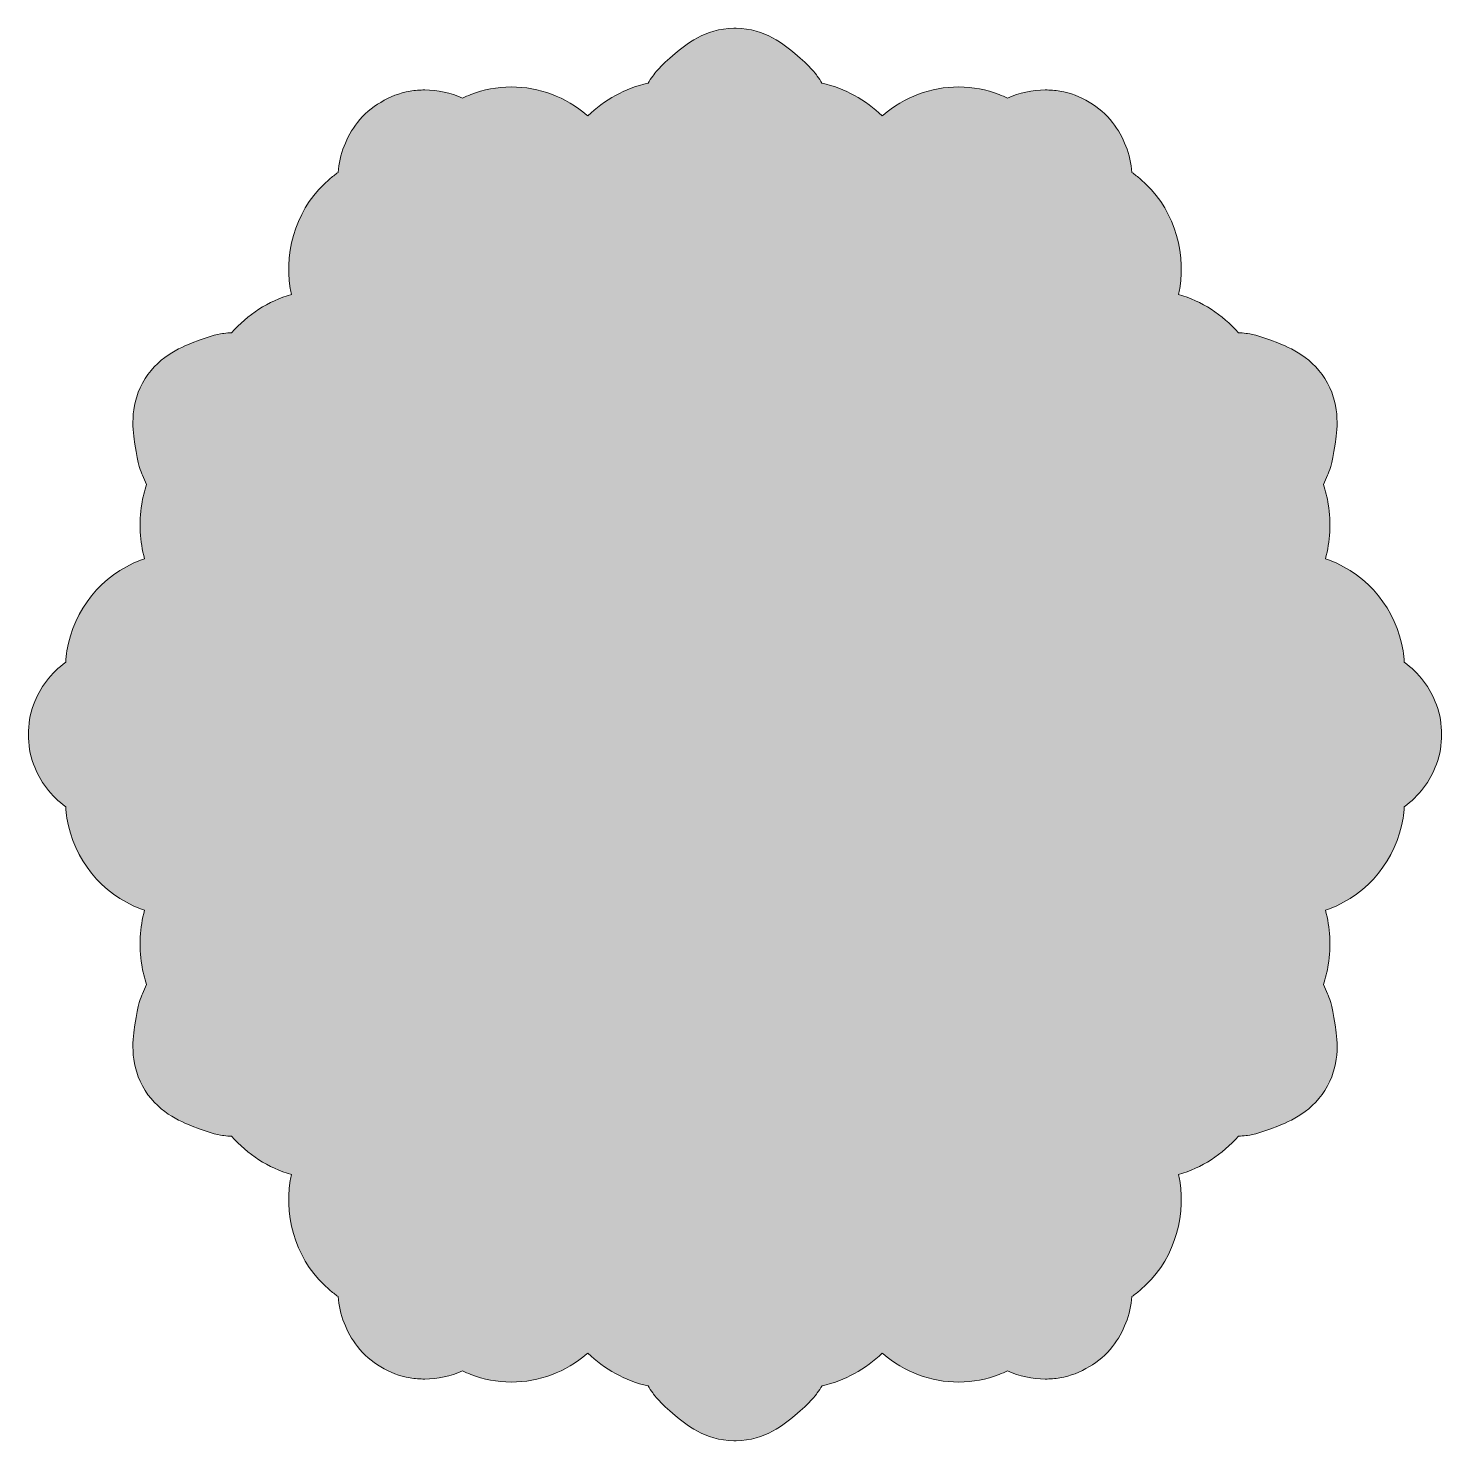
# Model space of a CAD drawing. Header units: inches. Extents: x 53 to 3001, y -2987 to -53.
# Drawn here: x 2124 to 2956, y -1936 to -1104 of the extents above; entities that cross this region are included whole.
import ezdxf

# ---------------------------------------------------------------- set-up
doc = ezdxf.new("R2010")
doc.units = ezdxf.units.IN
doc.header["$MEASUREMENT"] = 0
doc.layers.add('_U+0421_U+043B_U+043E_U+0439 1', color=7, linetype='Continuous')

msp = doc.modelspace()

# ---------------------------------------------------------------- hatches: boundary and pattern name
at = {"layer": '_U+0421_U+043B_U+043E_U+0439 1', "true_color": 0x0086e0}
h = msp.add_hatch(color=142, dxfattribs=at)
h.dxf.hatch_style = 2
edge = h.paths.add_edge_path()
edge.add_spline(control_points=[(2539.27, -1936), (2522.41, -1936), (2510.49, -1925.95), (2504.76, -1921.12), (2495.4, -1913.23), (2492.8, -1909.57), (2491.56, -1907.82), (2490.59, -1906.46), (2489.67, -1905.08), (2488.78, -1903.7), (2475.36, -1900.66), (2463.05, -1893.89), (2453.37, -1884.33), (2453.18, -1884.5), (2452.99, -1884.67), (2452.79, -1884.84), (2440.4, -1895.54), (2424.57, -1901.43), (2408.23, -1901.43), (2400, -1901.43), (2392, -1899.94), (2384.45, -1896.99), (2382.77, -1896.34), (2381.13, -1895.62), (2379.52, -1894.83), (2372.57, -1897.96), (2365.01, -1899.65), (2357.32, -1899.65), (2354.45, -1899.65), (2351.56, -1899.42), (2348.74, -1898.95), (2342.45, -1897.91), (2336.56, -1895.65), (2331.39, -1892.37), (2326.19, -1889.42), (2321.53, -1885.4), (2317.69, -1880.48), (2311.03, -1871.97), (2307.18, -1861.69), (2306.32, -1851.05), (2304.55, -1849.82), (2302.83, -1848.5), (2301.18, -1847.08), (2283, -1831.56), (2274.19, -1806.91), (2278.18, -1782.74), (2278.37, -1781.55), (2278.6, -1780.37), (2278.86, -1779.19), (2265.22, -1775.3), (2252.94, -1767.33), (2243.6, -1756.68), (2242.1, -1756.58), (2240.61, -1756.44), (2239.11, -1756.27), (2237.05, -1756.02), (2232.18, -1755.46), (2220.37, -1750.71), (2214.07, -1748.17), (2198.91, -1742.08), (2191.12, -1726.86), (2183.32, -1712.91), (2185.56, -1698.22), (2186.67, -1690.93), (2188.53, -1678.7), (2190.24, -1674.62), (2191.07, -1672.67), (2191.84, -1670.83), (2192.65, -1669.04), (2193.51, -1667.28), (2192.29, -1663.51), (2191.34, -1659.61), (2190.7, -1655.61), (2188.95, -1644.7), (2189.55, -1633.76), (2192.35, -1623.53), (2191.54, -1623.26), (2190.74, -1622.97), (2189.95, -1622.66), (2167.1, -1613.89), (2150.51, -1593.47), (2146.65, -1569.36), (2146.28, -1567.1), (2146.04, -1564.83), (2145.92, -1562.56), (2137.39, -1556.32), (2130.72, -1547.67), (2126.95, -1537.44), (2124.86, -1531.76), (2123.89, -1525.83), (2124.03, -1519.99), (2123.89, -1514.16), (2124.87, -1508.23), (2126.96, -1502.55), (2130.72, -1492.33), (2137.39, -1483.68), (2145.92, -1477.44), (2146.04, -1475.17), (2146.28, -1472.9), (2146.65, -1470.64), (2150.51, -1446.53), (2167.1, -1426.11), (2189.95, -1417.34), (2190.74, -1417.04), (2191.54, -1416.75), (2192.34, -1416.47), (2189.55, -1406.24), (2188.95, -1395.3), (2190.7, -1384.39), (2191.34, -1380.39), (2192.28, -1376.49), (2193.51, -1372.72), (2192.65, -1370.96), (2191.84, -1369.17), (2191.07, -1367.34), (2190.24, -1365.37), (2188.53, -1361.29), (2186.67, -1349.08), (2185.56, -1341.78), (2183.32, -1327.09), (2191.12, -1313.14), (2198.91, -1297.93), (2214.07, -1291.83), (2220.36, -1289.3), (2232.19, -1284.54), (2237.05, -1283.98), (2239.13, -1283.73), (2240.62, -1283.56), (2242.11, -1283.42), (2243.59, -1283.32), (2252.94, -1272.67), (2265.22, -1264.7), (2278.85, -1260.81), (2278.6, -1259.64), (2278.37, -1258.45), (2278.17, -1257.26), (2274.19, -1233.1), (2283, -1208.44), (2301.18, -1192.92), (2302.83, -1191.5), (2304.55, -1190.18), (2306.32, -1188.95), (2307.18, -1178.31), (2311.03, -1168.03), (2317.69, -1159.52), (2321.52, -1154.61), (2326.18, -1150.59), (2331.38, -1147.64), (2336.56, -1144.35), (2342.45, -1142.09), (2348.75, -1141.05), (2351.56, -1140.58), (2354.44, -1140.35), (2357.32, -1140.35), (2365.01, -1140.35), (2372.57, -1142.04), (2379.51, -1145.17), (2381.12, -1144.38), (2382.77, -1143.66), (2384.44, -1143.01), (2392, -1140.06), (2400, -1138.57), (2408.22, -1138.57), (2424.57, -1138.57), (2440.4, -1144.46), (2452.79, -1155.16), (2452.99, -1155.33), (2453.18, -1155.5), (2453.37, -1155.67), (2463.05, -1146.11), (2475.36, -1139.34), (2488.78, -1136.31), (2489.67, -1134.91), (2490.6, -1133.53), (2491.57, -1132.16), (2492.82, -1130.4), (2495.41, -1126.76), (2504.76, -1118.88), (2510.49, -1114.05), (2522.41, -1104), (2539.27, -1104), (2539.51, -1104), (2539.76, -1104), (2540, -1104.01), (2540.24, -1104), (2540.49, -1104), (2540.73, -1104), (2557.59, -1104), (2569.51, -1114.05), (2575.24, -1118.88), (2584.6, -1126.77), (2587.19, -1130.42), (2588.43, -1132.17), (2589.4, -1133.54), (2590.33, -1134.91), (2591.22, -1136.31), (2604.64, -1139.34), (2616.95, -1146.11), (2626.63, -1155.67), (2626.82, -1155.5), (2627.01, -1155.33), (2627.21, -1155.16), (2639.61, -1144.46), (2655.43, -1138.57), (2671.78, -1138.57), (2680, -1138.57), (2688, -1140.06), (2695.56, -1143.01), (2697.23, -1143.66), (2698.88, -1144.38), (2700.49, -1145.17), (2707.43, -1142.04), (2714.99, -1140.35), (2722.69, -1140.35), (2725.56, -1140.35), (2728.44, -1140.58), (2731.27, -1141.05), (2737.55, -1142.09), (2743.44, -1144.35), (2748.61, -1147.63), (2753.82, -1150.59), (2758.48, -1154.62), (2762.32, -1159.53), (2768.97, -1168.04), (2772.82, -1178.31), (2773.68, -1188.95), (2775.45, -1190.18), (2777.17, -1191.5), (2778.82, -1192.92), (2797, -1208.44), (2805.81, -1233.09), (2801.82, -1257.25), (2801.63, -1258.45), (2801.4, -1259.63), (2801.14, -1260.81), (2814.78, -1264.7), (2827.06, -1272.66), (2836.4, -1283.31), (2837.89, -1283.42), (2839.39, -1283.56), (2840.88, -1283.73), (2842.97, -1283.98), (2847.83, -1284.54), (2859.63, -1289.29), (2865.93, -1291.83), (2881.09, -1297.93), (2888.88, -1313.15), (2896.68, -1327.09), (2894.44, -1341.78), (2893.33, -1349.07), (2891.47, -1361.29), (2889.76, -1365.37), (2888.93, -1367.33), (2888.16, -1369.17), (2887.35, -1370.96), (2886.49, -1372.71), (2887.71, -1376.49), (2888.66, -1380.39), (2889.3, -1384.39), (2891.05, -1395.29), (2890.45, -1406.23), (2887.65, -1416.47), (2888.46, -1416.74), (2889.26, -1417.03), (2890.05, -1417.34), (2912.9, -1426.1), (2929.49, -1446.52), (2933.35, -1470.64), (2933.72, -1472.89), (2933.96, -1475.16), (2934.08, -1477.44), (2942.61, -1483.68), (2949.28, -1492.33), (2953.05, -1502.56), (2955.14, -1508.23), (2956.11, -1514.16), (2955.97, -1520), (2956.11, -1525.84), (2955.13, -1531.77), (2953.04, -1537.44), (2949.28, -1547.66), (2942.61, -1556.31), (2934.08, -1562.55), (2933.96, -1564.83), (2933.72, -1567.1), (2933.35, -1569.36), (2929.49, -1593.47), (2912.9, -1613.89), (2890.06, -1622.66), (2889.26, -1622.96), (2888.46, -1623.25), (2887.66, -1623.53), (2890.46, -1633.76), (2891.05, -1644.7), (2889.3, -1655.6), (2888.66, -1659.6), (2887.72, -1663.51), (2886.49, -1667.28), (2887.35, -1669.03), (2888.16, -1670.83), (2888.93, -1672.66), (2889.76, -1674.62), (2891.47, -1678.7), (2893.34, -1690.92), (2894.45, -1698.21), (2896.68, -1712.9), (2888.89, -1726.85), (2881.1, -1742.07), (2865.94, -1748.17), (2859.64, -1750.7), (2847.84, -1755.45), (2842.99, -1756.01), (2840.91, -1756.26), (2839.41, -1756.43), (2837.91, -1756.57), (2836.41, -1756.68), (2827.06, -1767.33), (2814.78, -1775.3), (2801.15, -1779.19), (2801.4, -1780.36), (2801.63, -1781.55), (2801.83, -1782.74), (2805.82, -1806.9), (2797, -1831.55), (2778.83, -1847.08), (2777.17, -1848.49), (2775.46, -1849.82), (2773.68, -1851.05), (2772.83, -1861.69), (2768.97, -1871.97), (2762.32, -1880.48), (2758.48, -1885.39), (2753.82, -1889.41), (2748.63, -1892.36), (2743.45, -1895.65), (2737.56, -1897.9), (2731.27, -1898.95), (2728.45, -1899.41), (2725.56, -1899.65), (2722.69, -1899.65), (2714.99, -1899.65), (2707.43, -1897.96), (2700.49, -1894.83), (2698.88, -1895.62), (2697.24, -1896.34), (2695.56, -1896.99), (2688, -1899.93), (2680, -1901.43), (2671.78, -1901.43), (2655.44, -1901.43), (2639.61, -1895.54), (2627.21, -1884.84), (2627.02, -1884.67), (2626.82, -1884.5), (2626.63, -1884.33), (2616.96, -1893.89), (2604.65, -1900.66), (2591.23, -1903.69), (2590.34, -1905.09), (2589.4, -1906.47), (2588.43, -1907.84), (2587.19, -1909.59), (2584.6, -1913.24), (2575.24, -1921.12), (2569.51, -1925.95), (2557.59, -1936), (2540.73, -1936), (2540.49, -1936), (2540.25, -1936), (2540.01, -1935.99), (2539.76, -1936), (2539.52, -1936), (2539.27, -1936)], knot_values=[0, 0, 0, 0, 1, 1, 1, 2, 2, 2, 3, 3, 3, 4, 4, 4, 5, 5, 5, 6, 6, 6, 7, 7, 7, 8, 8, 8, 9, 9, 9, 10, 10, 10, 11, 11, 11, 12, 12, 12, 13, 13, 13, 14, 14, 14, 15, 15, 15, 16, 16, 16, 17, 17, 17, 18, 18, 18, 19, 19, 19, 20, 20, 20, 21, 21, 21, 22, 22, 22, 23, 23, 23, 24, 24, 24, 25, 25, 25, 26, 26, 26, 27, 27, 27, 28, 28, 28, 29, 29, 29, 30, 30, 30, 31, 31, 31, 32, 32, 32, 33, 33, 33, 34, 34, 34, 35, 35, 35, 36, 36, 36, 37, 37, 37, 38, 38, 38, 39, 39, 39, 40, 40, 40, 41, 41, 41, 42, 42, 42, 43, 43, 43, 44, 44, 44, 45, 45, 45, 46, 46, 46, 47, 47, 47, 48, 48, 48, 49, 49, 49, 50, 50, 50, 51, 51, 51, 52, 52, 52, 53, 53, 53, 54, 54, 54, 55, 55, 55, 56, 56, 56, 57, 57, 57, 58, 58, 58, 59, 59, 59, 60, 60, 60, 61, 61, 61, 62, 62, 62, 63, 63, 63, 64, 64, 64, 65, 65, 65, 66, 66, 66, 67, 67, 67, 68, 68, 68, 69, 69, 69, 70, 70, 70, 71, 71, 71, 72, 72, 72, 73, 73, 73, 74, 74, 74, 75, 75, 75, 76, 76, 76, 77, 77, 77, 78, 78, 78, 79, 79, 79, 80, 80, 80, 81, 81, 81, 82, 82, 82, 83, 83, 83, 84, 84, 84, 85, 85, 85, 86, 86, 86, 87, 87, 87, 88, 88, 88, 89, 89, 89, 90, 90, 90, 91, 91, 91, 92, 92, 92, 93, 93, 93, 94, 94, 94, 95, 95, 95, 96, 96, 96, 97, 97, 97, 98, 98, 98, 99, 99, 99, 100, 100, 100, 101, 101, 101, 102, 102, 102, 103, 103, 103, 104, 104, 104, 105, 105, 105, 106, 106, 106, 107, 107, 107, 108, 108, 108, 109, 109, 109, 110, 110, 110, 111, 111, 111, 112, 112, 112, 113, 113, 113, 114, 114, 114, 115, 115, 115, 116, 116, 116, 117, 117, 117, 118, 118, 118, 119, 119, 119, 120, 120, 120, 121, 121, 121, 122, 122, 122, 123, 123, 123, 124, 124, 124, 124], degree=3, periodic=1)

# ---------------------------------------------------------------- linework, layer by layer
at = {"layer": '_U+0421_U+043B_U+043E_U+0439 1', "lineweight": 0}
msp.add_open_spline([(2539.27, -1936), (2522.41, -1936), (2510.49, -1925.95), (2504.76, -1921.12), (2495.4, -1913.23), (2492.8, -1909.57), (2491.56, -1907.82), (2490.59, -1906.46), (2489.67, -1905.08), (2488.78, -1903.7), (2475.36, -1900.66), (2463.05, -1893.89), (2453.37, -1884.33), (2453.18, -1884.5), (2452.99, -1884.67), (2452.79, -1884.84), (2440.4, -1895.54), (2424.57, -1901.43), (2408.23, -1901.43), (2400, -1901.43), (2392, -1899.94), (2384.45, -1896.99), (2382.77, -1896.34), (2381.13, -1895.62), (2379.52, -1894.83), (2372.57, -1897.96), (2365.01, -1899.65), (2357.32, -1899.65), (2354.45, -1899.65), (2351.56, -1899.42), (2348.74, -1898.95), (2342.45, -1897.91), (2336.56, -1895.65), (2331.39, -1892.37), (2326.19, -1889.42), (2321.53, -1885.4), (2317.69, -1880.48), (2311.03, -1871.97), (2307.18, -1861.69), (2306.32, -1851.05), (2304.55, -1849.82), (2302.83, -1848.5), (2301.18, -1847.08), (2283, -1831.56), (2274.19, -1806.91), (2278.18, -1782.74), (2278.37, -1781.55), (2278.6, -1780.37), (2278.86, -1779.19), (2265.22, -1775.3), (2252.94, -1767.33), (2243.6, -1756.68), (2242.1, -1756.58), (2240.61, -1756.44), (2239.11, -1756.27), (2237.05, -1756.02), (2232.18, -1755.46), (2220.37, -1750.71), (2214.07, -1748.17), (2198.91, -1742.08), (2191.12, -1726.86), (2183.32, -1712.91), (2185.56, -1698.22), (2186.67, -1690.93), (2188.53, -1678.7), (2190.24, -1674.62), (2191.07, -1672.67), (2191.84, -1670.83), (2192.65, -1669.04), (2193.51, -1667.28), (2192.29, -1663.51), (2191.34, -1659.61), (2190.7, -1655.61), (2188.95, -1644.7), (2189.55, -1633.76), (2192.35, -1623.53), (2191.54, -1623.26), (2190.74, -1622.97), (2189.95, -1622.66), (2167.1, -1613.89), (2150.51, -1593.47), (2146.65, -1569.36), (2146.28, -1567.1), (2146.04, -1564.83), (2145.92, -1562.56), (2137.39, -1556.32), (2130.72, -1547.67), (2126.95, -1537.44), (2124.86, -1531.76), (2123.89, -1525.83), (2124.03, -1519.99), (2123.89, -1514.16), (2124.87, -1508.23), (2126.96, -1502.55), (2130.72, -1492.33), (2137.39, -1483.68), (2145.92, -1477.44), (2146.04, -1475.17), (2146.28, -1472.9), (2146.65, -1470.64), (2150.51, -1446.53), (2167.1, -1426.11), (2189.95, -1417.34), (2190.74, -1417.04), (2191.54, -1416.75), (2192.34, -1416.47), (2189.55, -1406.24), (2188.95, -1395.3), (2190.7, -1384.39), (2191.34, -1380.39), (2192.28, -1376.49), (2193.51, -1372.72), (2192.65, -1370.96), (2191.84, -1369.17), (2191.07, -1367.34), (2190.24, -1365.37), (2188.53, -1361.29), (2186.67, -1349.08), (2185.56, -1341.78), (2183.32, -1327.09), (2191.12, -1313.14), (2198.91, -1297.93), (2214.07, -1291.83), (2220.36, -1289.3), (2232.19, -1284.54), (2237.05, -1283.98), (2239.13, -1283.73), (2240.62, -1283.56), (2242.11, -1283.42), (2243.59, -1283.32), (2252.94, -1272.67), (2265.22, -1264.7), (2278.85, -1260.81), (2278.6, -1259.64), (2278.37, -1258.45), (2278.17, -1257.26), (2274.19, -1233.1), (2283, -1208.44), (2301.18, -1192.92), (2302.83, -1191.5), (2304.55, -1190.18), (2306.32, -1188.95), (2307.18, -1178.31), (2311.03, -1168.03), (2317.69, -1159.52), (2321.52, -1154.61), (2326.18, -1150.59), (2331.38, -1147.64), (2336.56, -1144.35), (2342.45, -1142.09), (2348.75, -1141.05), (2351.56, -1140.58), (2354.44, -1140.35), (2357.32, -1140.35), (2365.01, -1140.35), (2372.57, -1142.04), (2379.51, -1145.17), (2381.12, -1144.38), (2382.77, -1143.66), (2384.44, -1143.01), (2392, -1140.06), (2400, -1138.57), (2408.22, -1138.57), (2424.57, -1138.57), (2440.4, -1144.46), (2452.79, -1155.16), (2452.99, -1155.33), (2453.18, -1155.5), (2453.37, -1155.67), (2463.05, -1146.11), (2475.36, -1139.34), (2488.78, -1136.31), (2489.67, -1134.91), (2490.6, -1133.53), (2491.57, -1132.16), (2492.82, -1130.4), (2495.41, -1126.76), (2504.76, -1118.88), (2510.49, -1114.05), (2522.41, -1104), (2539.27, -1104), (2539.51, -1104), (2539.76, -1104), (2540, -1104.01), (2540.24, -1104), (2540.49, -1104), (2540.73, -1104), (2557.59, -1104), (2569.51, -1114.05), (2575.24, -1118.88), (2584.6, -1126.77), (2587.19, -1130.42), (2588.43, -1132.17), (2589.4, -1133.54), (2590.33, -1134.91), (2591.22, -1136.31), (2604.64, -1139.34), (2616.95, -1146.11), (2626.63, -1155.67), (2626.82, -1155.5), (2627.01, -1155.33), (2627.21, -1155.16), (2639.61, -1144.46), (2655.43, -1138.57), (2671.78, -1138.57), (2680, -1138.57), (2688, -1140.06), (2695.56, -1143.01), (2697.23, -1143.66), (2698.88, -1144.38), (2700.49, -1145.17), (2707.43, -1142.04), (2714.99, -1140.35), (2722.69, -1140.35), (2725.56, -1140.35), (2728.44, -1140.58), (2731.27, -1141.05), (2737.55, -1142.09), (2743.44, -1144.35), (2748.61, -1147.63), (2753.82, -1150.59), (2758.48, -1154.62), (2762.32, -1159.53), (2768.97, -1168.04), (2772.82, -1178.31), (2773.68, -1188.95), (2775.45, -1190.18), (2777.17, -1191.5), (2778.82, -1192.92), (2797, -1208.44), (2805.81, -1233.09), (2801.82, -1257.25), (2801.63, -1258.45), (2801.4, -1259.63), (2801.14, -1260.81), (2814.78, -1264.7), (2827.06, -1272.66), (2836.4, -1283.31), (2837.89, -1283.42), (2839.39, -1283.56), (2840.88, -1283.73), (2842.97, -1283.98), (2847.83, -1284.54), (2859.63, -1289.29), (2865.93, -1291.83), (2881.09, -1297.93), (2888.88, -1313.15), (2896.68, -1327.09), (2894.44, -1341.78), (2893.33, -1349.07), (2891.47, -1361.29), (2889.76, -1365.37), (2888.93, -1367.33), (2888.16, -1369.17), (2887.35, -1370.96), (2886.49, -1372.71), (2887.71, -1376.49), (2888.66, -1380.39), (2889.3, -1384.39), (2891.05, -1395.29), (2890.45, -1406.23), (2887.65, -1416.47), (2888.46, -1416.74), (2889.26, -1417.03), (2890.05, -1417.34), (2912.9, -1426.1), (2929.49, -1446.52), (2933.35, -1470.64), (2933.72, -1472.89), (2933.96, -1475.16), (2934.08, -1477.44), (2942.61, -1483.68), (2949.28, -1492.33), (2953.05, -1502.56), (2955.14, -1508.23), (2956.11, -1514.16), (2955.97, -1520), (2956.11, -1525.84), (2955.13, -1531.77), (2953.04, -1537.44), (2949.28, -1547.66), (2942.61, -1556.31), (2934.08, -1562.55), (2933.96, -1564.83), (2933.72, -1567.1), (2933.35, -1569.36), (2929.49, -1593.47), (2912.9, -1613.89), (2890.06, -1622.66), (2889.26, -1622.96), (2888.46, -1623.25), (2887.66, -1623.53), (2890.46, -1633.76), (2891.05, -1644.7), (2889.3, -1655.6), (2888.66, -1659.6), (2887.72, -1663.51), (2886.49, -1667.28), (2887.35, -1669.03), (2888.16, -1670.83), (2888.93, -1672.66), (2889.76, -1674.62), (2891.47, -1678.7), (2893.34, -1690.92), (2894.45, -1698.21), (2896.68, -1712.9), (2888.89, -1726.85), (2881.1, -1742.07), (2865.94, -1748.17), (2859.64, -1750.7), (2847.84, -1755.45), (2842.99, -1756.01), (2840.91, -1756.26), (2839.41, -1756.43), (2837.91, -1756.57), (2836.41, -1756.68), (2827.06, -1767.33), (2814.78, -1775.3), (2801.15, -1779.19), (2801.4, -1780.36), (2801.63, -1781.55), (2801.83, -1782.74), (2805.82, -1806.9), (2797, -1831.55), (2778.83, -1847.08), (2777.17, -1848.49), (2775.46, -1849.82), (2773.68, -1851.05), (2772.83, -1861.69), (2768.97, -1871.97), (2762.32, -1880.48), (2758.48, -1885.39), (2753.82, -1889.41), (2748.63, -1892.36), (2743.45, -1895.65), (2737.56, -1897.9), (2731.27, -1898.95), (2728.45, -1899.41), (2725.56, -1899.65), (2722.69, -1899.65), (2714.99, -1899.65), (2707.43, -1897.96), (2700.49, -1894.83), (2698.88, -1895.62), (2697.24, -1896.34), (2695.56, -1896.99), (2688, -1899.93), (2680, -1901.43), (2671.78, -1901.43), (2655.44, -1901.43), (2639.61, -1895.54), (2627.21, -1884.84), (2627.02, -1884.67), (2626.82, -1884.5), (2626.63, -1884.33), (2616.96, -1893.89), (2604.65, -1900.66), (2591.23, -1903.69), (2590.34, -1905.09), (2589.4, -1906.47), (2588.43, -1907.84), (2587.19, -1909.59), (2584.6, -1913.24), (2575.24, -1921.12), (2569.51, -1925.95), (2557.59, -1936), (2540.73, -1936), (2540.49, -1936), (2540.25, -1936), (2540.01, -1935.99), (2539.76, -1936), (2539.52, -1936), (2539.27, -1936)], degree=3, knots=[0, 0, 0, 0, 1, 1, 1, 2, 2, 2, 3, 3, 3, 4, 4, 4, 5, 5, 5, 6, 6, 6, 7, 7, 7, 8, 8, 8, 9, 9, 9, 10, 10, 10, 11, 11, 11, 12, 12, 12, 13, 13, 13, 14, 14, 14, 15, 15, 15, 16, 16, 16, 17, 17, 17, 18, 18, 18, 19, 19, 19, 20, 20, 20, 21, 21, 21, 22, 22, 22, 23, 23, 23, 24, 24, 24, 25, 25, 25, 26, 26, 26, 27, 27, 27, 28, 28, 28, 29, 29, 29, 30, 30, 30, 31, 31, 31, 32, 32, 32, 33, 33, 33, 34, 34, 34, 35, 35, 35, 36, 36, 36, 37, 37, 37, 38, 38, 38, 39, 39, 39, 40, 40, 40, 41, 41, 41, 42, 42, 42, 43, 43, 43, 44, 44, 44, 45, 45, 45, 46, 46, 46, 47, 47, 47, 48, 48, 48, 49, 49, 49, 50, 50, 50, 51, 51, 51, 52, 52, 52, 53, 53, 53, 54, 54, 54, 55, 55, 55, 56, 56, 56, 57, 57, 57, 58, 58, 58, 59, 59, 59, 60, 60, 60, 61, 61, 61, 62, 62, 62, 63, 63, 63, 64, 64, 64, 65, 65, 65, 66, 66, 66, 67, 67, 67, 68, 68, 68, 69, 69, 69, 70, 70, 70, 71, 71, 71, 72, 72, 72, 73, 73, 73, 74, 74, 74, 75, 75, 75, 76, 76, 76, 77, 77, 77, 78, 78, 78, 79, 79, 79, 80, 80, 80, 81, 81, 81, 82, 82, 82, 83, 83, 83, 84, 84, 84, 85, 85, 85, 86, 86, 86, 87, 87, 87, 88, 88, 88, 89, 89, 89, 90, 90, 90, 91, 91, 91, 92, 92, 92, 93, 93, 93, 94, 94, 94, 95, 95, 95, 96, 96, 96, 97, 97, 97, 98, 98, 98, 99, 99, 99, 100, 100, 100, 101, 101, 101, 102, 102, 102, 103, 103, 103, 104, 104, 104, 105, 105, 105, 106, 106, 106, 107, 107, 107, 108, 108, 108, 109, 109, 109, 110, 110, 110, 111, 111, 111, 112, 112, 112, 113, 113, 113, 114, 114, 114, 115, 115, 115, 116, 116, 116, 117, 117, 117, 118, 118, 118, 119, 119, 119, 120, 120, 120, 121, 121, 121, 122, 122, 122, 123, 123, 123, 124, 124, 124, 124], dxfattribs=at)

doc.saveas('drawing.dxf')
